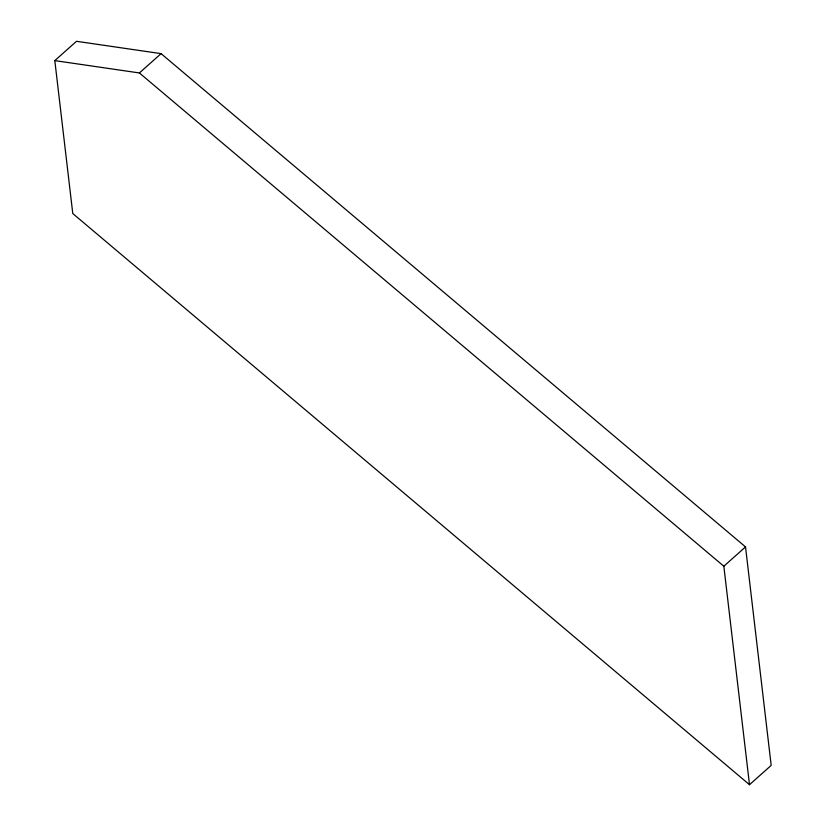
<?xml version="1.0" encoding="UTF-8"?>
<svg xmlns="http://www.w3.org/2000/svg" width="826" height="826" viewBox="0 0 826 826"><rect width="100%" height="100%" fill="white"/><g stroke="black" fill="none" stroke-linecap="round" stroke-linejoin="round"><path stroke-width="1.24" d="M54.815 60.608L76.498 41.3L161.08 53.638L745.527 546.915L771.185 765.392L749.502 784.7L72.781 213.542L54.815 60.608L139.398 72.956L723.834 566.223L749.502 784.7M139.398 72.956L161.08 53.638M723.834 566.223L745.527 546.915"/></g></svg>
